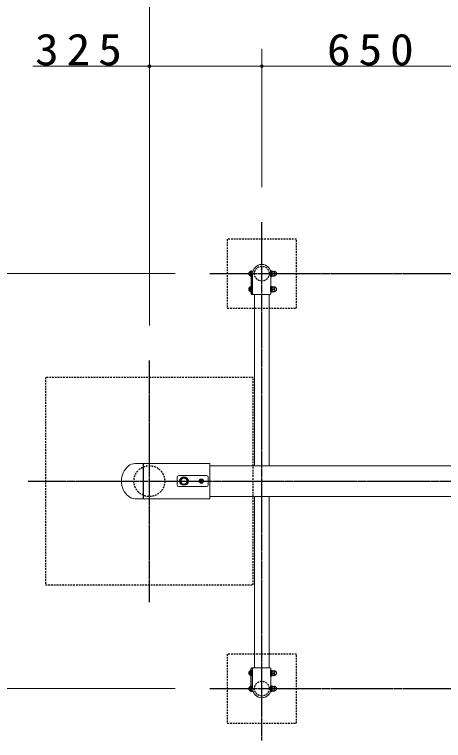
# Model space of a CAD drawing. Units: millimetres at full size. Extents: x -19540 to 57, y -990 to 13350.
# Drawn here: x -17790 to -16550, y 9200 to 11299 of the extents above; entities that cross this region are included whole.
import ezdxf

# ---------------------------------------------------------------- set-up
doc = ezdxf.new("R2010")
doc.units = ezdxf.units.MM
doc.linetypes.add('USER2', pattern=[6, 3, -1, 1, -1])
doc.linetypes.add('USER4', pattern=[8, 5, -3])
doc.layers.add('線', color=2, linetype='Continuous', lineweight=25)
doc.layers.add('補助', color=2, linetype='Continuous', lineweight=13)
doc.styles.add('ＭＳ ゴシック', font='')
doc.styles.get('ＭＳ ゴシック').set_extended_font_data('MS Gothic')

# ---------------------------------------------------------------- blocks, each defined once
blk = doc.blocks.new('dimension_origin')
at = {"color": 0, "linetype": 'Continuous', "lineweight": -2}
blk.add_circle((0, 0), 1.25, dxfattribs=at)

msp = doc.modelspace()

# ---------------------------------------------------------------- linework, layer by layer
at = {"layer": '線', "color": 20, "linetype": 'USER2'}
for p, q in [((-17075, 9200), (-17075, 10700)), ((-17225, 10550), (-11075, 10550)), ((-17400, 9600), (-17400, 10300)), ((-17750, 9950), (-10600, 9950)), ((-17225, 9350), (-11075, 9350))]:
    msp.add_line(p, q, dxfattribs=at)
at = {"layer": '線'}
for p, q in [((-17111.35, 10546.5), (-17111.35, 10553.5)), ((-17108.1, 10556.9), (-17107.1, 10556.9)), ((-17108.1, 10543.1), (-17108.1, 10556.9)), ((-17108.1, 10543.1), (-17107.1, 10543.1)), ((-17107.1, 10558), (-17105.5, 10558)), ((-17107.1, 10542), (-17107.1, 10558)), ((-17107.1, 10543.1), (-17107.1, 10556.9)), ((-17107.1, 10542), (-17105.5, 10542)), ((-17105.5, 10558), (-17105.5, 10542)), ((-17105.5, 10555), (-17105.5, 10492)), ((-17103.5, 10557), (-17100.559, 10557)), ((-17048.5, 10558), (-17046.9, 10558)), ((-17048.5, 10542), (-17048.5, 10558)), ((-17048.5, 10542), (-17046.9, 10542)), ((-17046.9, 10558), (-17046.9, 10542)), ((-17046.9, 10542.3), (-17046.9, 10557.7)), ((-17046.9, 10557.7), (-17044.9, 10557.7)), ((-17044.9, 10550.682), (-17046.9, 10550.146)), ((-17044.9, 10549.854), (-17046.9, 10549.318)), ((-17046.9, 10542.3), (-17044.9, 10542.3)), ((-17044.9, 10542.3), (-17044.9, 10557.7)), ((-17044.9, 10556.5), (-17038.544, 10556.5)), ((-17044.9, 10543.5), (-17044.9, 10556.5)), ((-17044.9, 10550), (-17039.125, 10550)), ((-17044.9, 10543.5), (-17038.544, 10543.5)), ((-17038.544, 10556.5), (-17038.4, 10556.25)), ((-17038.544, 10543.5), (-17038.4, 10543.75)), ((-17038.4, 10543.75), (-17038.4, 10556.25)), ((-17111.35, 10501.5), (-17111.35, 10508.5)), ((-17108.1, 10511.9), (-17107.1, 10511.9)), ((-17108.1, 10498.1), (-17108.1, 10511.9)), ((-17108.1, 10498.1), (-17107.1, 10498.1)), ((-17107.1, 10513), (-17105.5, 10513)), ((-17107.1, 10497), (-17107.1, 10513)), ((-17107.1, 10498.1), (-17107.1, 10511.9)), ((-17107.1, 10497), (-17105.5, 10497)), ((-17105.5, 10513), (-17105.5, 10497)), ((-17048.5, 10513), (-17046.9, 10513)), ((-17048.5, 10497), (-17048.5, 10513)), ((-17048.5, 10497), (-17046.9, 10497)), ((-17046.9, 10513), (-17046.9, 10497)), ((-17046.9, 10497.3), (-17046.9, 10512.7)), ((-17046.9, 10512.7), (-17044.9, 10512.7)), ((-17044.9, 10505.682), (-17046.9, 10505.146)), ((-17044.9, 10504.854), (-17046.9, 10504.318)), ((-17046.9, 10497.3), (-17044.9, 10497.3)), ((-17044.9, 10497.3), (-17044.9, 10512.7)), ((-17044.9, 10511.5), (-17038.544, 10511.5)), ((-17044.9, 10498.5), (-17044.9, 10511.5)), ((-17044.9, 10505), (-17039.125, 10505)), ((-17044.9, 10498.5), (-17038.544, 10498.5)), ((-17038.544, 10511.5), (-17038.4, 10511.25)), ((-17038.544, 10498.5), (-17038.4, 10498.75)), ((-17038.4, 10498.75), (-17038.4, 10511.25)), ((-17417.5, 10000.8), (-17417.5, 9899.2)), ((-17417.5, 10000.8), (-17417.5, 9899.2)), ((-17305.485, 9959.5), (-17310.97, 9950)), ((-17294.515, 9959.5), (-17305.485, 9959.5)), ((-17289.03, 9950), (-17294.515, 9959.5)), ((-17310.97, 9950), (-17305.485, 9940.5)), ((-17305.485, 9940.5), (-17294.515, 9940.5)), ((-17294.515, 9940.5), (-17289.03, 9950)), ((-17105.5, 9345), (-17105.5, 9408)), ((-17111.35, 9391.5), (-17111.35, 9398.5)), ((-17108.1, 9401.9), (-17107.1, 9401.9)), ((-17108.1, 9388.1), (-17108.1, 9401.9)), ((-17108.1, 9388.1), (-17107.1, 9388.1)), ((-17107.1, 9403), (-17105.5, 9403)), ((-17107.1, 9387), (-17107.1, 9403)), ((-17107.1, 9388.1), (-17107.1, 9401.9)), ((-17107.1, 9387), (-17105.5, 9387)), ((-17105.5, 9403), (-17105.5, 9387)), ((-17048.5, 9403), (-17046.9, 9403)), ((-17048.5, 9387), (-17048.5, 9403)), ((-17048.5, 9387), (-17046.9, 9387)), ((-17046.9, 9403), (-17046.9, 9387)), ((-17046.9, 9387.3), (-17046.9, 9402.7)), ((-17046.9, 9402.7), (-17044.9, 9402.7)), ((-17044.9, 9395.682), (-17046.9, 9395.146)), ((-17044.9, 9394.854), (-17046.9, 9394.318)), ((-17046.9, 9387.3), (-17044.9, 9387.3)), ((-17044.9, 9387.3), (-17044.9, 9402.7)), ((-17044.9, 9401.5), (-17038.544, 9401.5)), ((-17044.9, 9388.5), (-17044.9, 9401.5)), ((-17044.9, 9395), (-17039.125, 9395)), ((-17044.9, 9388.5), (-17038.544, 9388.5)), ((-17038.544, 9401.5), (-17038.4, 9401.25)), ((-17038.544, 9388.5), (-17038.4, 9388.75)), ((-17038.4, 9388.75), (-17038.4, 9401.25)), ((-17111.35, 9346.5), (-17111.35, 9353.5)), ((-17108.1, 9356.9), (-17107.1, 9356.9)), ((-17108.1, 9343.1), (-17108.1, 9356.9)), ((-17108.1, 9343.1), (-17107.1, 9343.1)), ((-17107.1, 9358), (-17105.5, 9358)), ((-17107.1, 9342), (-17107.1, 9358)), ((-17107.1, 9343.1), (-17107.1, 9356.9)), ((-17107.1, 9342), (-17105.5, 9342)), ((-17105.5, 9358), (-17105.5, 9342)), ((-17103.5, 9343), (-17100.559, 9343)), ((-17048.5, 9358), (-17046.9, 9358)), ((-17048.5, 9342), (-17048.5, 9358)), ((-17048.5, 9342), (-17046.9, 9342)), ((-17046.9, 9358), (-17046.9, 9342)), ((-17046.9, 9342.3), (-17046.9, 9357.7)), ((-17046.9, 9357.7), (-17044.9, 9357.7)), ((-17044.9, 9350.682), (-17046.9, 9350.146)), ((-17044.9, 9349.854), (-17046.9, 9349.318)), ((-17046.9, 9342.3), (-17044.9, 9342.3)), ((-17044.9, 9342.3), (-17044.9, 9357.7)), ((-17044.9, 9356.5), (-17038.544, 9356.5)), ((-17044.9, 9343.5), (-17044.9, 9356.5)), ((-17044.9, 9350), (-17039.125, 9350)), ((-17044.9, 9343.5), (-17038.544, 9343.5)), ((-17038.544, 9356.5), (-17038.4, 9356.25)), ((-17038.544, 9343.5), (-17038.4, 9343.75)), ((-17038.4, 9343.75), (-17038.4, 9356.25))]:
    msp.add_line(p, q, dxfattribs=at)
at = {"layer": '線', "color": 7, "lineweight": 13}
for p, q in [((-17101.5, 10550), (-17101.5, 10492)), ((-17048.5, 10550), (-17048.5, 10492)), ((-17103.5, 10490), (-17050.5, 10490)), ((-17096.35, 9994.55), (-17096.35, 10490)), ((-17053.65, 9994.55), (-17053.65, 10490)), ((-17417.5, 10000.8), (-17441.299, 10000.8)), ((-17225, 10000.8), (-17417.5, 10000.8)), ((-17225, 10000.8), (-17225, 9899.2)), ((-17225, 9994.55), (-14329.621, 9994.55)), ((-17320, 9961), (-17320, 9939)), ((-17235, 9966), (-17315, 9966)), ((-17230, 9939), (-17230, 9961)), ((-17315, 9934), (-17235, 9934)), ((-17417.5, 9899.2), (-17441.299, 9899.2)), ((-17225, 9899.2), (-17417.5, 9899.2)), ((-17225, 9905.45), (-14329.621, 9905.45)), ((-17096.35, 9905.45), (-17096.35, 9410)), ((-17053.65, 9905.45), (-17053.65, 9410)), ((-17103.5, 9410), (-17050.5, 9410)), ((-17101.5, 9350), (-17101.5, 9408)), ((-17048.5, 9350), (-17048.5, 9408))]:
    msp.add_line(p, q, dxfattribs=at)
at = {"layer": '線', "color": 4, "linetype": 'USER4'}
for points in [[(-17175, 10450), (-16975, 10450), (-16975, 10650), (-17175, 10650)], [(-17700, 9650), (-17100, 9650), (-17100, 10250), (-17700, 10250)], [(-17175, 9250), (-16975, 9250), (-16975, 9450), (-17175, 9450)]]:
    msp.add_lwpolyline(points, close=True, dxfattribs=at)
at = {"layer": '線'}
msp.add_lwpolyline([(-17253, 9948.268), (-17250, 9946.536), (-17247, 9948.268), (-17247, 9951.732), (-17250, 9953.464), (-17253, 9951.732)], close=True, dxfattribs=at)
at = {"layer": '線', "color": 4, "linetype": 'USER4'}
for centre, radius in [((-17075, 10550), 21.35), ((-17400, 9950), 44.55), ((-17075, 9350), 21.35)]:
    msp.add_circle(centre, radius, dxfattribs=at)
at = {"layer": '線'}
for centre, radius in [((-17300, 9950), 12), ((-17300, 9950), 9.5), ((-17250, 9950), 6)]:
    msp.add_circle(centre, radius, dxfattribs=at)
at = {"layer": '線', "color": 7, "lineweight": 13}
for centre, radius, start, end in [((-17075, 10550), 26.5, 0, 180), ((-17099.5, 10492), 2, 180, 270), ((-17050.5, 10492), 2, 270, 0), ((-17423.85, 9950), 57.15, 129.9938, 230.0062), ((-17441.299, 9970.8), 30, 90, 129.9938), ((-17315, 9961), 5, 90, 180), ((-17235, 9961), 5, 0, 90), ((-17315, 9939), 5, 180, 270), ((-17235, 9939), 5, 270, 0), ((-17441.299, 9929.2), 30, 230.0062, 270), ((-17099.5, 9408), 2, 90, 180), ((-17050.5, 9408), 2, 0, 90), ((-17075, 9350), 26.5, 180, 0)]:
    msp.add_arc(centre, radius, start, end, dxfattribs=at)
at = {"layer": '線'}
for centre, radius, start, end in [((-17104.285, 10550), 7.884, 118.93814, 153.64619), ((-17104.285, 10550), 7.884, 206.35381, 241.06186), ((-17103.5, 10555), 2, 90, 180), ((-17047.932, 10553.25), 9.387, 339.74445, 20.25555), ((-17047.932, 10546.75), 9.387, 339.74445, 20.25555), ((-17038.655, 10550), 6.255, 272.33828, 87.66172), ((-17104.285, 10505), 7.884, 118.93814, 153.64619), ((-17104.285, 10505), 7.884, 206.35381, 241.06186), ((-17047.932, 10508.25), 9.387, 339.74445, 20.25555), ((-17047.932, 10501.75), 9.387, 339.74445, 20.25555), ((-17038.655, 10505), 6.255, 272.33828, 87.66172), ((-17103.5, 10492), 2, 180, 270), ((-17103.5, 9408), 2, 90, 180), ((-17104.285, 9395), 7.884, 118.93814, 153.64619), ((-17104.285, 9395), 7.884, 206.35381, 241.06186), ((-17047.932, 9398.25), 9.387, 339.74445, 20.25555), ((-17047.932, 9391.75), 9.387, 339.74445, 20.25555), ((-17038.655, 9395), 6.255, 272.33828, 87.66172), ((-17104.285, 9350), 7.884, 118.93814, 153.64619), ((-17104.285, 9350), 7.884, 206.35381, 241.06186), ((-17103.5, 9345), 2, 180, 270), ((-17047.932, 9353.25), 9.387, 339.74445, 20.25555), ((-17047.932, 9346.75), 9.387, 339.74445, 20.25555), ((-17038.655, 9350), 6.255, 272.33828, 87.66172)]:
    msp.add_arc(centre, radius, start, end, dxfattribs=at)
at = {"layer": '補助'}
for p, q in [((-17400, 10400), (-17400, 11700)), ((-17400, 10400), (-17400, 11200)), ((-17075, 10800), (-17075, 11200)), ((-17075, 10800), (-17075, 11200)), ((-17736.429, 11150), (-17075, 11150)), ((-17075, 11150), (-16425, 11150)), ((-17325, 10550), (-18750, 10550)), ((-17325, 10550), (-18250, 10550)), ((-17325, 9350), (-18750, 9350)), ((-17325, 9350), (-18250, 9350))]:
    msp.add_line(p, q, dxfattribs=at)

# ---------------------------------------------------------------- block references
at = {"layer": '補助', "xscale": 3.33, "yscale": 3.33}
for p in [(-17400, 11150), (-17075, 11150)]:
    msp.add_blockref('dimension_origin', p, dxfattribs=at)
at = {"layer": '補助', "xscale": 3.33, "yscale": 3.33, "rotation": 180}
msp.add_blockref('dimension_origin', (-17075, 11150), dxfattribs=at)

# ---------------------------------------------------------------- texts
at = {"layer": '補助', "char_height": 91.64, "attachment_point": 8, "style": 'ＭＳ ゴシック'}
for s, insert in [('\\T1.33;\\W1.1;325', (-17593.571, 11151)), ('\\T1.33;\\W1.1;650', (-16750, 11151))]:
    msp.add_mtext(s, dxfattribs=dict(at, insert=insert))

doc.saveas('drawing.dxf')
